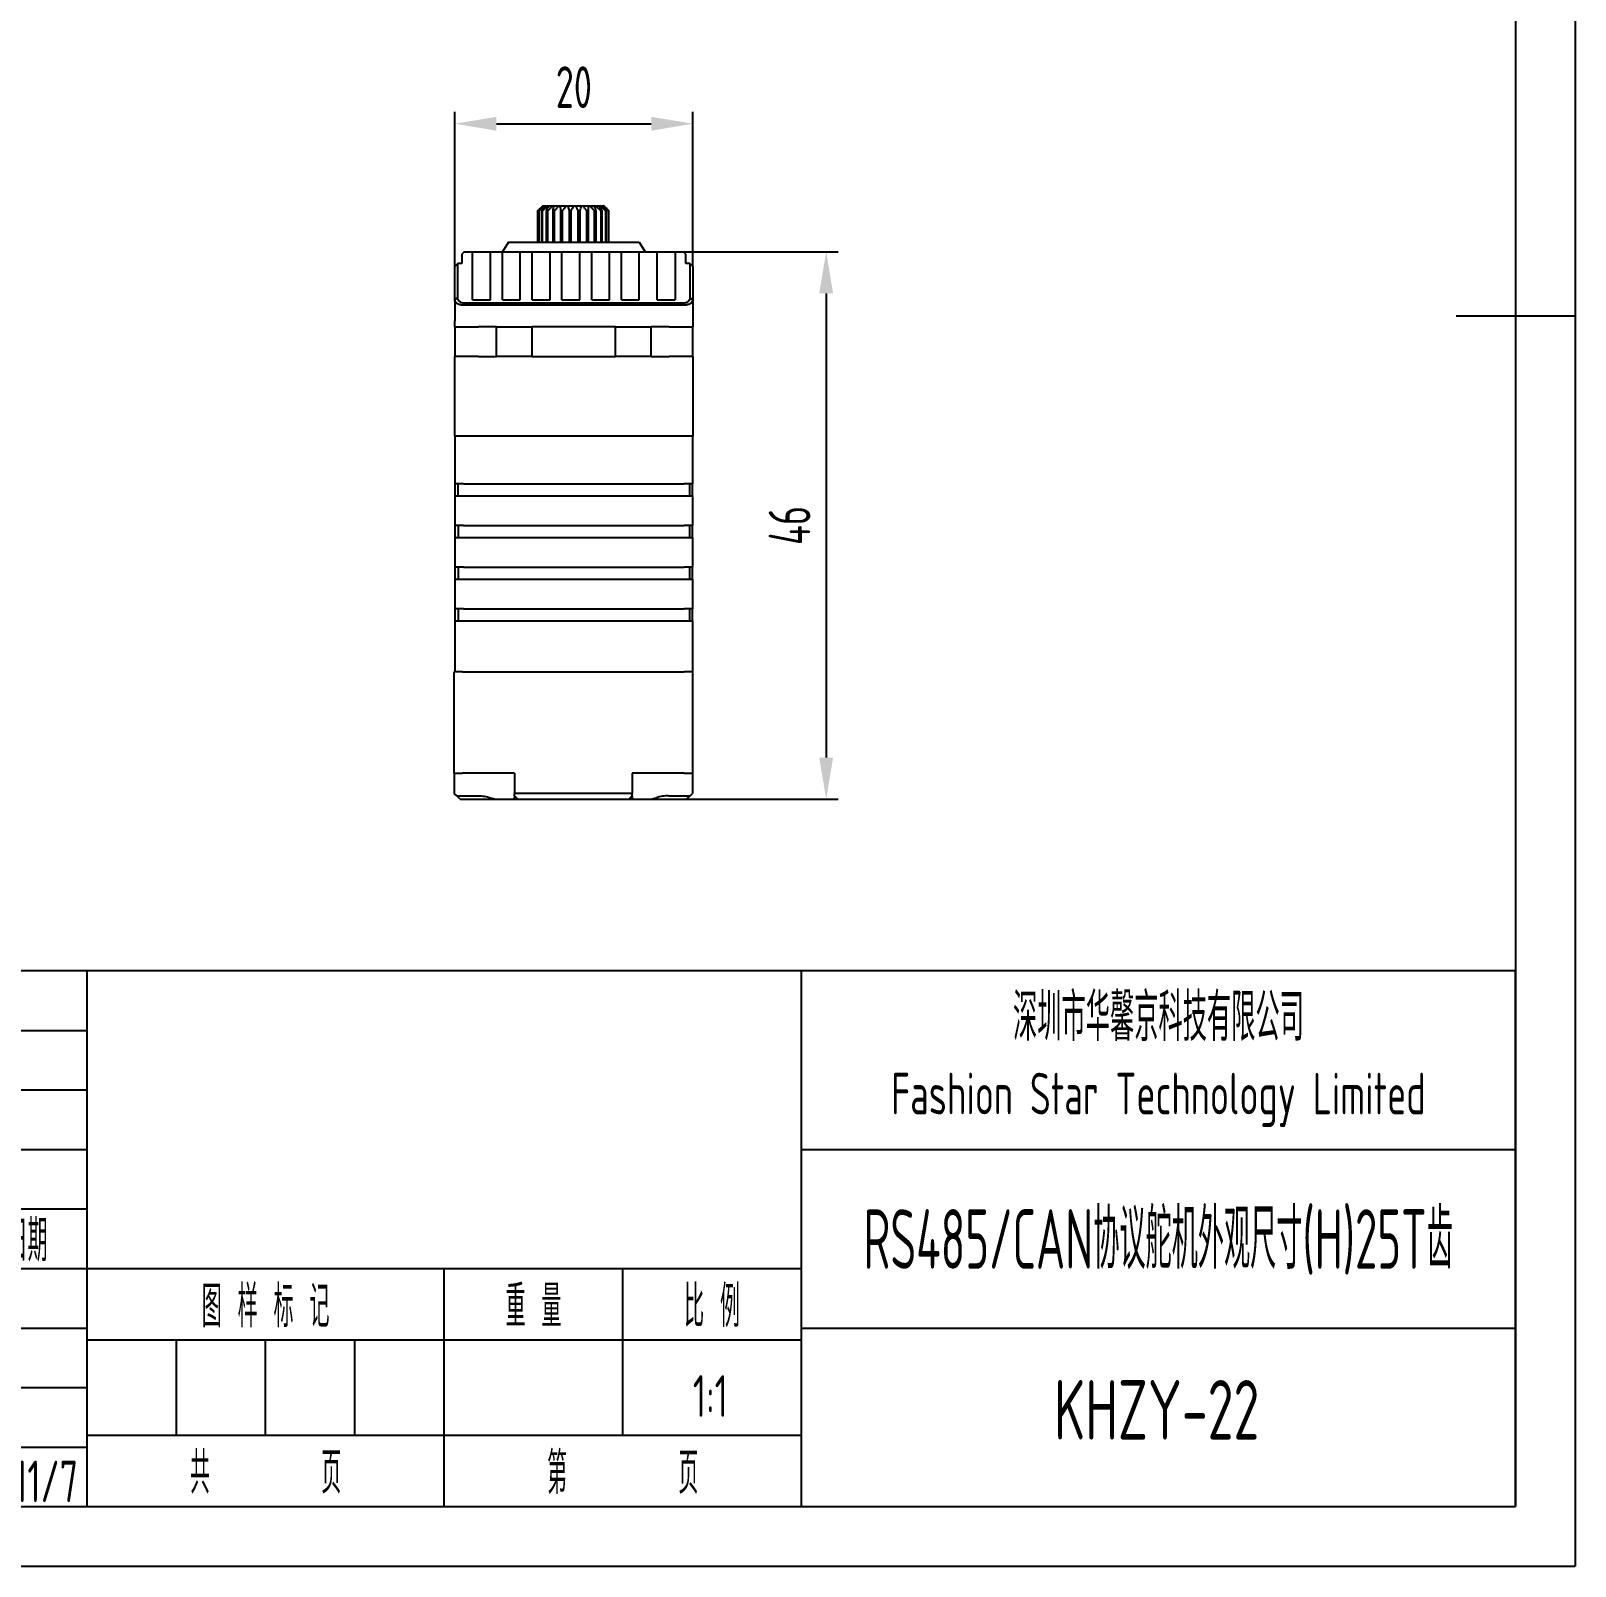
# Model space of a CAD drawing. Header units: inches. Extents: x -25 to 272, y -5 to 205.
# Drawn here: x 142.3 to 272, y -5 to 124 of the extents above; entities that cross this region are included whole.
import ezdxf
from ezdxf.enums import TextEntityAlignment as Align

# ---------------------------------------------------------------- set-up
doc = ezdxf.new("R2010")
doc.units = ezdxf.units.IN
doc.header["$MEASUREMENT"] = 0
for name, color, linetype in [('1轮廓实线层', 7, 'Continuous'), ('2细线层', 4, 'Continuous'), ('6文字层', 3, 'Continuous'), ('7标注层', 4, 'Continuous'), ('图框层', 7, 'Continuous')]:
    doc.layers.add(name, color=color, linetype=linetype)
doc.styles.add('PC_TEXTSTYLE', font='ISOCP.SHX', dxfattribs={"width": 0.707, "bigfont": 'GBCBIG.SHX'})
doc.styles.add('PC_TEXTSTYLE4', font='ISOCP.SHX', dxfattribs={"width": 0.707, "bigfont": 'GBCBIG.SHX'})
doc.dimstyles.new('GB_LINEAR', dxfattribs={"dimtxt": 3.5, "dimasz": 3.5, "dimexe": 1, "dimexo": 0, "dimgap": 1.5, "dimtad": 1, "dimdsep": 46, "dimtxsty": 'PC_TEXTSTYLE', "dimcen": 0, "dimclrd": 256, "dimclrt": 3, "dimadec": 0, "dimazin": 2, "dimtp": 0.1, "dimtm": 0.1, "dimtfac": 0.71, "dimtdec": 3, "dimtmove": 0, "dimatfit": 3, "dimfxl": 1, "dimtfill": 1, "dimarcsym": 0})

# ---------------------------------------------------------------- blocks, each defined once
blk = doc.blocks.new('ZwmFrameMain_A4^_^无分区图框^_^landscape')
at = {"layer": '1轮廓实线层'}
for p, q in [((267, 200), (267, 0)), ((272, 100), (262, 100)), ((0, 0), (267, 0))]:
    blk.add_line(p, q, dxfattribs=at)
at = {"layer": '2细线层'}
for p in [(272, 205), (-25, -5)]:
    blk.add_line(p, (272, -5), dxfattribs=at)
blk = doc.blocks.new('ZwmFrameMain_标题栏1')
at = {"layer": '1轮廓实线层'}
for p, q in [((0, 45), (-180, 45)), ((-120, 0), (-120, 45)), ((0, 0), (0, 45)), ((-60, 30), (0, 30)), ((-180, 20), (-60, 20)), ((-60, 15), (0, 15)), ((-180, 0), (0, 0))]:
    blk.add_line(p, q, dxfattribs=at)
at = {"layer": '1轮廓实线层', "color": 7}
for p, q in [((-60, 0), (-60, 45)), ((-180, 25), (-120, 25))]:
    blk.add_line(p, q, dxfattribs=at)
at = {"layer": '2细线层'}
for p, q in [((-180, 40), (-120, 40)), ((-180, 35), (-120, 35)), ((-180, 30), (-120, 30)), ((-90, 0), (-90, 20)), ((-75, 6), (-75, 20)), ((-180, 15), (-120, 15)), ((-120, 14), (-60, 14)), ((-112.5, 6), (-112.5, 14)), ((-105, 6), (-105, 14)), ((-97.5, 6), (-97.5, 14)), ((-180, 10), (-120, 10)), ((-120, 6), (-60, 6)), ((-180, 5), (-120, 5))]:
    blk.add_line(p, q, dxfattribs=at)
at = {"layer": '6文字层', "style": 'PC_TEXTSTYLE', "width": 0.667}
for s, p in [(' 日期 ', (-125, 22.5)), (' 图 样 标 记 ', (-105, 17)), (' 重 量 ', (-82.5, 17)), (' 比 例 ', (-67.5, 17)), ('共       页', (-105, 3)), ('第       页', (-75, 3))]:
    blk.add_text(s, height=3.5, dxfattribs=at).set_placement(p, align=Align.MIDDLE)
at = {"layer": '6文字层', "style": 'PC_TEXTSTYLE', "flags": 8}
for tag, height, width, p, p2 in [('企业名称', 5, 3.445461, (-54.29, 34.82), (-5.27, 34.82)), ('产品名称或材料标记', 7, 1.034456, (-113.46, 28.64), (-66.42, 28.64)), ('图样名称', 5, 3.480264, (-54.79, 19.98), (-5.27, 19.98)), ('标准化', 3.5, 1.756036, (-133.83, 15.37), (-120.75, 15.37)), ('重量', 3.5, 2.448074, (-88.46, 7.54), (-76.55, 7.54)), ('比例', 3.5, 2.367734, (-73.35, 7.54), (-61.93, 7.54)), ('图样代号', 5, 3.489916, (-54.79, 5.63), (-5.52, 5.63)), ('审核', 3.5, 2.723972, (-163.99, 5.37), (-150.63, 5.37)), ('共几页', 3.5, 0.953151, (-108.58, 1.48), (-101.56, 1.48)), ('工艺', 3.5, 2.851598, (-164.21, 0.37), (-150.89, 0.37)), ('日期', 3.5, 2.733185, (-133.83, 0.37), (-120.75, 0.37))]:
    blk.add_attdef(tag, text='', height=height, dxfattribs=dict(at, width=width)).set_placement(p, p2, align=Align.FIT)
at = {"layer": '6文字层', "style": 'PC_TEXTSTYLE', "width": 9.901758, "flags": 8}
blk.add_attdef('设计', text='', height=3.5, rotation=359.5768, dxfattribs=at).set_placement((-164.23, 15.37), (-150.37, 15.27), align=Align.FIT)
at = {"layer": '6文字层', "color": 3, "style": 'PC_TEXTSTYLE', "width": 0.96618, "flags": 8}
blk.add_attdef('第几页', text='', height=3.5, dxfattribs=at).set_placement((-78.29, 1.5), (-71.16, 1.5), align=Align.FIT)
at = {"layer": '6文字层', "color": 0, "style": 'PC_TEXTSTYLE', "width": 0.715273, "flags": 8}
blk.add_attdef('图纸张数', text='', height=3.5, dxfattribs=at).set_placement((-2.66, -3.87), (4.46, -3.87), align=Align.FIT)
blk = doc.blocks.new('*D11')
at = {"layer": '7标注层', "color": 0, "lineweight": -2}
for p, q in [((177.89, 104.17), (177.89, 117.17)), ((197.89, 104.17), (197.89, 117.17))]:
    blk.add_line(p, q, dxfattribs=at)
at = {"layer": '7标注层', "lineweight": -2}
blk.add_line((181.39, 116.17), (194.39, 116.17), dxfattribs=at)
at = {"layer": '7标注层'}
for points in [[(181.39, 116.75), (181.39, 115.58), (177.89, 116.17)], [(194.39, 115.58), (194.39, 116.75), (197.89, 116.17)]]:
    blk.add_solid(points, dxfattribs=at)
at = {"layer": 'Defpoints', "color": 0}
for p in [(197.89, 116.17), (177.89, 104.17), (197.89, 104.17)]:
    blk.add_point(p, dxfattribs=at)
at = {"layer": '7标注层', "color": 3, "insert": (187.89, 119.24), "char_height": 3.5, "attachment_point": 5, "style": 'PC_TEXTSTYLE', "bg_fill": 3, "box_fill_scale": 1.25, "bg_fill_color": 257, "bg_fill_transparency": 0}
blk.add_mtext('20', dxfattribs=at)
blk = doc.blocks.new('*D12')
at = {"layer": '7标注层', "color": 0, "lineweight": -2}
for p, q in [((197.09, 105.42), (210.09, 105.42)), ((197.35, 59.42), (210.09, 59.42))]:
    blk.add_line(p, q, dxfattribs=at)
at = {"layer": '7标注层', "lineweight": -2}
blk.add_line((209.09, 101.92), (209.09, 62.92), dxfattribs=at)
at = {"layer": '7标注层'}
for points in [[(209.67, 101.92), (208.5, 101.92), (209.09, 105.42)], [(208.5, 62.92), (209.67, 62.92), (209.09, 59.42)]]:
    blk.add_solid(points, dxfattribs=at)
at = {"layer": 'Defpoints', "color": 0}
for p in [(197.09, 105.42), (197.35, 59.42), (209.09, 59.42)]:
    blk.add_point(p, dxfattribs=at)
at = {"layer": '7标注层', "color": 3, "insert": (206.01, 82.42), "char_height": 3.5, "attachment_point": 5, "rotation": 90, "style": 'PC_TEXTSTYLE', "bg_fill": 3, "box_fill_scale": 1.25, "bg_fill_color": 257, "bg_fill_transparency": 0}
blk.add_mtext('46', dxfattribs=at)

msp = doc.modelspace()

# ---------------------------------------------------------------- linework, layer by layer
at = {"color": 7, "linetype": 'Continuous', "lineweight": 25}
for p, q in [((185.278, 109.267), (184.878, 108.867)), ((185.264, 109.246), (185.286, 109.267)), ((185.278, 109.267), (185.286, 109.267)), ((185.286, 109.267), (185.297, 109.267)), ((185.297, 109.267), (185.417, 109.267)), ((185.417, 109.267), (185.453, 109.267)), ((185.453, 109.267), (185.701, 109.267)), ((185.761, 109.268), (185.753, 109.246)), ((185.76, 109.267), (186.12, 109.267)), ((185.761, 109.267), (185.761, 109.272)), ((186.12, 109.267), (186.199, 109.267)), ((186.199, 109.267), (186.648, 109.267)), ((186.648, 109.267), (186.741, 109.267)), ((186.741, 109.267), (187.25, 109.267)), ((187.25, 109.267), (187.353, 109.267)), ((187.353, 109.267), (187.891, 109.267)), ((187.891, 109.267), (187.995, 109.267)), ((187.995, 109.267), (188.528, 109.267)), ((188.528, 109.267), (188.629, 109.267)), ((188.629, 109.267), (189.123, 109.267)), ((189.123, 109.267), (189.213, 109.267)), ((189.213, 109.267), (189.638, 109.267)), ((189.641, 109.246), (189.638, 109.267)), ((189.712, 109.267), (190.041, 109.267)), ((190.041, 109.267), (190.093, 109.267)), ((190.093, 109.267), (190.305, 109.267)), ((190.305, 109.267), (190.334, 109.267)), ((190.334, 109.267), (190.358, 109.246)), ((190.334, 109.267), (190.415, 109.267)), ((190.415, 109.267), (190.418, 109.267)), ((190.436, 109.25), (190.418, 109.267)), ((184.878, 106.217), (184.878, 108.867)), ((184.934, 108.867), (184.975, 108.867)), ((184.934, 108.867), (184.934, 106.217)), ((184.975, 106.217), (184.975, 108.867)), ((185.168, 108.867), (185.253, 108.867)), ((185.168, 108.867), (185.168, 106.217)), ((185.253, 106.217), (185.253, 108.867)), ((185.571, 108.867), (185.693, 108.867)), ((185.571, 108.867), (185.571, 106.217)), ((185.693, 106.217), (185.693, 108.867)), ((186.117, 108.867), (186.269, 108.867)), ((186.117, 108.867), (186.117, 106.217)), ((186.269, 106.217), (186.269, 108.867)), ((186.771, 108.867), (186.945, 108.867)), ((186.771, 108.867), (186.771, 106.217)), ((186.945, 106.217), (186.945, 108.867)), ((187.494, 108.867), (187.677, 108.867)), ((187.494, 108.867), (187.494, 106.217)), ((187.677, 106.217), (187.677, 108.867)), ((188.238, 108.867), (188.419, 108.867)), ((188.238, 108.867), (188.238, 106.217)), ((188.419, 106.217), (188.419, 108.867)), ((188.958, 108.867), (189.126, 108.867)), ((188.958, 108.867), (188.958, 106.217)), ((189.126, 106.217), (189.126, 108.867)), ((189.608, 108.867), (189.753, 108.867)), ((189.608, 108.867), (189.608, 106.217)), ((189.753, 106.217), (189.753, 108.867)), ((190.148, 108.867), (190.26, 108.867)), ((190.148, 108.867), (190.148, 106.217)), ((190.26, 106.217), (190.26, 108.867)), ((190.543, 108.867), (190.615, 108.867)), ((190.543, 108.867), (190.543, 106.217)), ((190.615, 106.217), (190.615, 108.867)), ((190.769, 108.867), (190.797, 108.867)), ((190.769, 108.867), (190.769, 106.217)), ((190.797, 106.217), (190.797, 108.867)), ((190.811, 108.867), (190.811, 106.217)), ((178.688, 105.417), (178.488, 105.217)), ((178.488, 105.217), (178.488, 104.417)), ((178.688, 105.417), (179.388, 105.417)), ((179.388, 101.381), (179.388, 105.417)), ((179.388, 105.417), (180.888, 105.417)), ((180.888, 101.381), (180.888, 105.417)), ((180.888, 105.417), (181.888, 105.417)), ((182.388, 106.217), (181.888, 105.417)), ((181.888, 101.381), (181.888, 105.417)), ((181.888, 105.417), (183.388, 105.417)), ((182.388, 106.217), (193.388, 106.217)), ((183.388, 101.381), (183.388, 105.417)), ((183.388, 105.417), (184.388, 105.417)), ((184.388, 101.381), (184.388, 105.417)), ((184.388, 105.417), (185.888, 105.417)), ((185.888, 101.381), (185.888, 105.417)), ((185.888, 105.417), (186.888, 105.417)), ((186.888, 101.381), (186.888, 105.417)), ((186.888, 105.417), (188.388, 105.417)), ((188.388, 101.381), (188.388, 105.417)), ((188.388, 105.417), (189.388, 105.417)), ((189.388, 101.381), (189.388, 105.417)), ((189.388, 105.417), (190.888, 105.417)), ((190.888, 101.381), (190.888, 105.417)), ((190.888, 105.417), (191.888, 105.417)), ((191.888, 101.381), (191.888, 105.417)), ((191.888, 105.417), (193.388, 105.417)), ((193.388, 106.217), (193.888, 105.417)), ((193.388, 101.381), (193.388, 105.417)), ((193.388, 105.417), (194.888, 105.417)), ((194.888, 101.381), (194.888, 105.417)), ((194.888, 105.417), (196.388, 105.417)), ((196.388, 105.417), (196.388, 101.381)), ((196.388, 105.417), (197.088, 105.417)), ((197.288, 105.217), (197.088, 105.417)), ((197.288, 104.417), (197.288, 105.217)), ((178.138, 104.417), (177.888, 104.167)), ((177.888, 101.388), (177.888, 104.167)), ((178.138, 101.563), (178.138, 104.417)), ((178.488, 104.417), (178.138, 104.417)), ((197.638, 104.417), (197.288, 104.417)), ((197.638, 104.417), (197.638, 101.563)), ((197.888, 104.167), (197.638, 104.417)), ((197.888, 104.167), (197.888, 101.388)), ((177.888, 101.388), (178.138, 101.563)), ((177.888, 101.388), (177.888, 99.617)), ((179.388, 101.388), (180.888, 101.388)), ((179.388, 101.381), (180.888, 101.381)), ((181.888, 101.388), (183.388, 101.388)), ((181.888, 101.381), (183.388, 101.381)), ((184.388, 101.388), (185.888, 101.388)), ((184.388, 101.381), (185.888, 101.381)), ((186.888, 101.388), (188.388, 101.388)), ((186.888, 101.381), (188.388, 101.381)), ((189.388, 101.388), (190.888, 101.388)), ((189.388, 101.381), (190.888, 101.381)), ((191.888, 101.388), (193.388, 101.388)), ((191.888, 101.381), (193.388, 101.381)), ((194.888, 101.388), (196.388, 101.388)), ((194.888, 101.381), (196.388, 101.381)), ((197.888, 101.388), (197.638, 101.563)), ((197.888, 101.388), (197.888, 99.617)), ((197.188, 101.104), (178.588, 101.104)), ((197.188, 100.929), (178.588, 100.929)), ((177.888, 99.117), (177.888, 99.617)), ((177.888, 99.117), (177.888, 96.617)), ((177.888, 99.117), (179.888, 99.117)), ((181.388, 99.117), (179.888, 99.117)), ((181.388, 96.617), (181.388, 99.117)), ((181.388, 99.117), (182.888, 99.117)), ((182.888, 99.117), (184.388, 99.117)), ((184.388, 96.617), (184.388, 99.117)), ((191.388, 99.117), (184.388, 99.117)), ((191.388, 96.617), (191.388, 99.117)), ((191.388, 99.117), (192.888, 99.117)), ((192.888, 99.117), (194.388, 99.117)), ((194.388, 96.617), (194.388, 99.117)), ((195.888, 99.117), (194.388, 99.117)), ((195.888, 99.117), (197.888, 99.117)), ((197.888, 99.617), (197.888, 99.117)), ((197.888, 96.617), (197.888, 99.117)), ((179.888, 96.617), (177.888, 96.617)), ((177.888, 89.917), (177.888, 96.617)), ((179.888, 96.617), (181.388, 96.617)), ((182.888, 96.617), (181.388, 96.617)), ((184.388, 96.617), (182.888, 96.617)), ((184.388, 96.617), (191.388, 96.617)), ((192.888, 96.617), (191.388, 96.617)), ((194.388, 96.617), (192.888, 96.617)), ((194.388, 96.617), (195.888, 96.617)), ((197.888, 96.617), (195.888, 96.617)), ((197.888, 96.617), (197.888, 89.917)), ((178.588, 89.917), (177.888, 89.917)), ((177.928, 85.917), (177.928, 89.917)), ((197.188, 89.917), (178.588, 89.917)), ((197.148, 89.917), (178.628, 89.917)), ((197.888, 89.917), (197.188, 89.917)), ((197.848, 89.917), (197.848, 85.917)), ((178.628, 85.917), (177.928, 85.917)), ((177.928, 84.917), (177.928, 85.917)), ((178.178, 84.917), (178.178, 85.917)), ((178.628, 85.917), (197.148, 85.917)), ((197.848, 85.917), (197.148, 85.917)), ((197.598, 85.917), (197.598, 84.917)), ((197.848, 84.917), (197.848, 85.917)), ((177.928, 82.417), (177.928, 84.917)), ((177.928, 84.917), (178.628, 84.917)), ((178.628, 84.917), (197.148, 84.917)), ((197.148, 84.917), (197.848, 84.917)), ((197.848, 84.917), (197.848, 82.417)), ((178.628, 82.417), (177.928, 82.417)), ((177.928, 81.417), (177.928, 82.417)), ((178.178, 82.417), (178.178, 81.417)), ((178.628, 82.417), (197.148, 82.417)), ((197.848, 82.417), (197.148, 82.417)), ((197.598, 82.417), (197.598, 81.417)), ((197.848, 81.417), (197.848, 82.417)), ((177.928, 78.917), (177.928, 81.417)), ((177.928, 81.417), (178.628, 81.417)), ((178.628, 81.417), (197.148, 81.417)), ((197.148, 81.417), (197.848, 81.417)), ((197.848, 81.417), (197.848, 78.917)), ((178.628, 78.917), (177.928, 78.917)), ((177.928, 77.917), (177.928, 78.917)), ((177.928, 75.417), (177.928, 77.917)), ((177.928, 77.917), (178.628, 77.917)), ((178.178, 78.917), (178.178, 77.917)), ((178.628, 78.917), (197.148, 78.917)), ((178.628, 77.917), (197.148, 77.917)), ((197.848, 78.917), (197.148, 78.917)), ((197.148, 77.917), (197.848, 77.917)), ((197.598, 78.917), (197.598, 77.917)), ((197.848, 77.917), (197.848, 78.917)), ((197.848, 77.917), (197.848, 75.417)), ((178.628, 75.417), (177.928, 75.417)), ((177.928, 74.417), (177.928, 75.417)), ((178.178, 75.417), (178.178, 74.417)), ((178.628, 75.417), (197.148, 75.417)), ((197.848, 75.417), (197.148, 75.417)), ((197.598, 75.417), (197.598, 74.417)), ((197.848, 74.417), (197.848, 75.417)), ((177.928, 70.117), (177.928, 74.417)), ((177.928, 74.417), (178.628, 74.417)), ((178.628, 74.417), (197.148, 74.417)), ((197.148, 74.417), (197.848, 74.417)), ((197.848, 74.417), (197.848, 70.117)), ((177.848, 61.617), (177.848, 70.117)), ((178.548, 70.117), (177.848, 70.117)), ((178.548, 70.117), (197.148, 70.117)), ((178.628, 70.117), (197.148, 70.117)), ((197.848, 70.117), (197.148, 70.117)), ((197.848, 70.117), (197.848, 61.617)), ((177.848, 61.617), (178.548, 61.617)), ((177.848, 61.617), (177.848, 59.917)), ((182.898, 61.617), (178.548, 61.617)), ((182.898, 61.617), (182.898, 59.917)), ((197.148, 61.617), (192.798, 61.617)), ((192.798, 61.617), (192.798, 59.917)), ((197.148, 61.617), (197.848, 61.617)), ((197.848, 61.617), (197.848, 59.917)), ((178.048, 59.717), (177.848, 59.917)), ((178.048, 59.717), (179.848, 59.717)), ((178.348, 59.417), (178.048, 59.717)), ((182.898, 59.717), (182.898, 59.917)), ((192.798, 59.917), (182.898, 59.917)), ((182.898, 59.717), (183.198, 59.417)), ((192.498, 59.417), (192.798, 59.717)), ((192.798, 59.717), (192.798, 59.917)), ((195.848, 59.717), (197.648, 59.717)), ((197.648, 59.717), (197.348, 59.417)), ((197.648, 59.717), (197.848, 59.917)), ((178.348, 59.417), (179.848, 59.417)), ((180.898, 59.541), (181.336, 59.417)), ((181.336, 59.417), (182.85, 59.417)), ((182.85, 59.417), (182.898, 59.541)), ((183.198, 59.417), (192.498, 59.417)), ((192.798, 59.541), (192.847, 59.417)), ((192.847, 59.417), (194.36, 59.417)), ((194.36, 59.417), (194.798, 59.541)), ((195.848, 59.417), (197.348, 59.417))]:
    msp.add_line(p, q, dxfattribs=at)
for points, knots in [([(184.878, 108.867), (184.951, 108.94), (185.079, 109.067), (185.209, 109.192), (185.264, 109.246)], [0, 0, 0, 0, 0.5708602, 1, 1, 1, 1]), ([(185.278, 109.246), (185.215, 109.177), (185.099, 109.052), (184.986, 108.924), (184.934, 108.867)], [0, 0, 0, 0, 0.549139, 1, 1, 1, 1]), ([(184.975, 108.867), (185.054, 108.94), (185.192, 109.067), (185.332, 109.192), (185.392, 109.246)], [0, 0, 0, 0, 0.5708602, 1, 1, 1, 1]), ([(185.44, 109.246), (185.39, 109.177), (185.299, 109.052), (185.209, 108.924), (185.168, 108.867)], [0, 0, 0, 0, 0.549139, 1, 1, 1, 1]), ([(185.253, 108.867), (185.333, 108.94), (185.473, 109.067), (185.614, 109.192), (185.675, 109.246)], [0, 0, 0, 0, 0.5708602, 1, 1, 1, 1]), ([(185.297, 109.267), (185.294, 109.263), (185.288, 109.257), (185.281, 109.249), (185.278, 109.246)], [0, 0, 0, 0, 0.5472243, 1, 1, 1, 1]), ([(185.392, 109.246), (185.397, 109.25), (185.406, 109.258), (185.414, 109.264), (185.417, 109.267)], [0, 0, 0, 0, 0.569364, 1, 1, 1, 1]), ([(185.453, 109.267), (185.451, 109.263), (185.448, 109.257), (185.442, 109.249), (185.44, 109.246)], [0, 0, 0, 0, 0.5472243, 1, 1, 1, 1]), ([(185.753, 109.246), (185.72, 109.177), (185.659, 109.052), (185.598, 108.924), (185.571, 108.867)], [0, 0, 0, 0, 0.549139, 1, 1, 1, 1]), ([(185.675, 109.246), (185.68, 109.25), (185.688, 109.258), (185.697, 109.264), (185.701, 109.267)], [0, 0, 0, 0, 0.569364, 1, 1, 1, 1]), ([(185.693, 108.867), (185.769, 108.94), (185.902, 109.067), (186.036, 109.192), (186.094, 109.246)], [0, 0, 0, 0, 0.5708602, 1, 1, 1, 1]), ([(186.094, 109.246), (186.099, 109.25), (186.107, 109.258), (186.116, 109.264), (186.12, 109.267)], [0, 0, 0, 0, 0.569364, 1, 1, 1, 1]), ([(186.198, 109.246), (186.183, 109.177), (186.156, 109.052), (186.129, 108.924), (186.117, 108.867)], [0, 0, 0, 0, 0.549139, 1, 1, 1, 1]), ([(186.199, 109.253), (186.199, 109.252), (186.199, 109.25), (186.199, 109.247), (186.198, 109.246)], [0, 0, 0, 0, 0.55978446, 1, 1, 1, 1]), ([(186.199, 109.267), (186.199, 109.265), (186.2, 109.26), (186.2, 109.255), (186.199, 109.253)], [0, 0, 0, 0, 0.5532956, 1, 1, 1, 1]), ([(186.269, 108.867), (186.336, 108.94), (186.454, 109.067), (186.572, 109.192), (186.623, 109.246)], [0, 0, 0, 0, 0.5708602, 1, 1, 1, 1]), ([(186.623, 109.246), (186.627, 109.25), (186.635, 109.258), (186.644, 109.264), (186.648, 109.267)], [0, 0, 0, 0, 0.569364, 1, 1, 1, 1]), ([(186.741, 109.267), (186.743, 109.263), (186.746, 109.257), (186.747, 109.249), (186.747, 109.246)], [0, 0, 0, 0, 0.5472243, 1, 1, 1, 1]), ([(186.747, 109.246), (186.751, 109.177), (186.76, 109.052), (186.768, 108.924), (186.771, 108.867)], [0, 0, 0, 0, 0.549139, 1, 1, 1, 1]), ([(186.945, 108.867), (186.998, 108.94), (187.093, 109.067), (187.188, 109.192), (187.229, 109.246)], [0, 0, 0, 0, 0.5708602, 1, 1, 1, 1]), ([(187.229, 109.246), (187.233, 109.25), (187.239, 109.258), (187.247, 109.264), (187.25, 109.267)], [0, 0, 0, 0, 0.56936402, 1, 1, 1, 1]), ([(187.353, 109.267), (187.355, 109.263), (187.361, 109.257), (187.364, 109.249), (187.365, 109.246)], [0, 0, 0, 0, 0.5472243, 1, 1, 1, 1]), ([(187.365, 109.246), (187.389, 109.177), (187.432, 109.052), (187.474, 108.924), (187.494, 108.867)], [0, 0, 0, 0, 0.54913905, 1, 1, 1, 1]), ([(187.677, 108.867), (187.714, 108.94), (187.78, 109.067), (187.846, 109.192), (187.875, 109.246)], [0, 0, 0, 0, 0.5708602, 1, 1, 1, 1]), ([(187.875, 109.246), (187.877, 109.25), (187.881, 109.258), (187.888, 109.264), (187.891, 109.267)], [0, 0, 0, 0, 0.569364, 1, 1, 1, 1]), ([(187.995, 109.267), (187.999, 109.263), (188.006, 109.257), (188.011, 109.249), (188.013, 109.246)], [0, 0, 0, 0, 0.5472243, 1, 1, 1, 1]), ([(188.013, 109.246), (188.054, 109.177), (188.13, 109.052), (188.205, 108.924), (188.238, 108.867)], [0, 0, 0, 0, 0.549139, 1, 1, 1, 1]), ([(188.419, 108.867), (188.438, 108.94), (188.471, 109.067), (188.504, 109.192), (188.518, 109.246)], [0, 0, 0, 0, 0.5708602, 1, 1, 1, 1]), ([(188.518, 109.246), (188.519, 109.25), (188.522, 109.258), (188.526, 109.264), (188.528, 109.267)], [0, 0, 0, 0, 0.569364, 1, 1, 1, 1]), ([(188.629, 109.267), (188.633, 109.263), (188.642, 109.257), (188.648, 109.249), (188.651, 109.246)], [0, 0, 0, 0, 0.5472243, 1, 1, 1, 1]), ([(188.651, 109.246), (188.707, 109.177), (188.81, 109.052), (188.912, 108.924), (188.958, 108.867)], [0, 0, 0, 0, 0.549139, 1, 1, 1, 1]), ([(189.119, 109.246), (189.119, 109.247), (189.119, 109.25), (189.12, 109.252), (189.12, 109.253)], [0, 0, 0, 0, 0.56152337, 1, 1, 1, 1]), ([(189.126, 108.867), (189.125, 108.94), (189.123, 109.067), (189.12, 109.192), (189.119, 109.246)], [0, 0, 0, 0, 0.5708602, 1, 1, 1, 1]), ([(189.12, 109.253), (189.12, 109.256), (189.121, 109.261), (189.123, 109.265), (189.123, 109.267)], [0, 0, 0, 0, 0.56756475, 1, 1, 1, 1]), ([(189.213, 109.267), (189.218, 109.263), (189.227, 109.257), (189.235, 109.249), (189.238, 109.246)], [0, 0, 0, 0, 0.5472243, 1, 1, 1, 1]), ([(189.238, 109.246), (189.306, 109.177), (189.43, 109.052), (189.553, 108.924), (189.608, 108.867)], [0, 0, 0, 0, 0.549139, 1, 1, 1, 1]), ([(189.753, 108.867), (189.732, 108.94), (189.695, 109.067), (189.657, 109.192), (189.641, 109.246)], [0, 0, 0, 0, 0.5708602, 1, 1, 1, 1]), ([(189.712, 109.267), (189.717, 109.263), (189.726, 109.257), (189.735, 109.249), (189.738, 109.246)], [0, 0, 0, 0, 0.5472243, 1, 1, 1, 1]), ([(189.738, 109.246), (189.814, 109.177), (189.951, 109.052), (190.087, 108.924), (190.148, 108.867)], [0, 0, 0, 0, 0.549139, 1, 1, 1, 1]), ([(190.05, 109.246), (190.048, 109.25), (190.044, 109.258), (190.041, 109.264), (190.041, 109.267)], [0, 0, 0, 0, 0.569364, 1, 1, 1, 1]), ([(190.26, 108.867), (190.22, 108.94), (190.15, 109.067), (190.08, 109.192), (190.05, 109.246)], [0, 0, 0, 0, 0.57086019, 1, 1, 1, 1]), ([(190.093, 109.267), (190.098, 109.263), (190.107, 109.257), (190.116, 109.249), (190.12, 109.246)], [0, 0, 0, 0, 0.5472243, 1, 1, 1, 1]), ([(190.12, 109.246), (190.198, 109.177), (190.339, 109.052), (190.48, 108.924), (190.543, 108.867)], [0, 0, 0, 0, 0.549139, 1, 1, 1, 1]), ([(190.32, 109.246), (190.317, 109.25), (190.311, 109.258), (190.307, 109.264), (190.305, 109.267)], [0, 0, 0, 0, 0.569364, 1, 1, 1, 1]), ([(190.615, 108.867), (190.559, 108.94), (190.462, 109.067), (190.363, 109.192), (190.32, 109.246)], [0, 0, 0, 0, 0.5708602, 1, 1, 1, 1]), ([(190.358, 109.246), (190.434, 109.177), (190.571, 109.052), (190.707, 108.924), (190.769, 108.867)], [0, 0, 0, 0, 0.549139, 1, 1, 1, 1]), ([(190.435, 109.246), (190.431, 109.25), (190.424, 109.258), (190.418, 109.264), (190.415, 109.267)], [0, 0, 0, 0, 0.56936402, 1, 1, 1, 1]), ([(190.418, 109.267), (190.422, 109.263), (190.428, 109.257), (190.436, 109.249), (190.439, 109.246)], [0, 0, 0, 0, 0.5472243, 1, 1, 1, 1]), ([(190.615, 109.06), (190.581, 109.095), (190.521, 109.157), (190.462, 109.219), (190.435, 109.246)], [0, 0, 0, 0, 0.5656916, 1, 1, 1, 1]), ([(190.439, 109.246), (190.508, 109.177), (190.632, 109.052), (190.755, 108.924), (190.811, 108.867)], [0, 0, 0, 0, 0.54913905, 1, 1, 1, 1]), ([(190.797, 108.867), (190.762, 108.903), (190.702, 108.968), (190.641, 109.032), (190.615, 109.06)], [0, 0, 0, 0, 0.5652742, 1, 1, 1, 1]), ([(178.588, 100.929), (178.542, 100.931), (178.448, 100.934), (178.31, 100.964), (178.18, 101.011), (178.036, 101.095), (177.914, 101.222), (177.897, 101.333), (177.888, 101.388)], [0, 0, 0, 0, 0.1136413, 0.2338844, 0.362538, 0.5010815, 0.750662, 1, 1, 1, 1]), ([(178.588, 101.104), (178.561, 101.106), (178.508, 101.109), (178.428, 101.131), (178.352, 101.169), (178.254, 101.244), (178.16, 101.377), (178.146, 101.499), (178.138, 101.563)], [0, 0, 0, 0, 0.09317521, 0.18555298, 0.2948475, 0.41087272, 0.68626755, 1, 1, 1, 1]), ([(197.638, 101.563), (197.631, 101.499), (197.617, 101.377), (197.522, 101.244), (197.424, 101.169), (197.348, 101.131), (197.268, 101.109), (197.215, 101.106), (197.188, 101.104)], [0, 0, 0, 0, 0.3138495, 0.5894118, 0.705976, 0.8144242, 0.9069695, 1, 1, 1, 1]), ([(197.888, 101.388), (197.885, 101.353), (197.879, 101.298), (197.828, 101.191), (197.742, 101.096), (197.604, 101.015), (197.478, 100.967), (197.338, 100.935), (197.237, 100.931), (197.188, 100.929)], [0, 0, 0, 0, 0.1590384, 0.2499824, 0.4987155, 0.6303315, 0.7489707, 0.8781574, 1, 1, 1, 1]), ([(179.848, 59.717), (180.022, 59.709), (180.379, 59.692), (180.722, 59.593), (180.898, 59.541)], [0, 0, 0, 0, 0.4864693, 1, 1, 1, 1]), ([(182.898, 59.717), (182.898, 59.709), (182.898, 59.692), (182.898, 59.592), (182.898, 59.541)], [0, 0, 0, 0, 0.4999997, 1, 1, 1, 1]), ([(192.798, 59.717), (192.798, 59.709), (192.798, 59.692), (192.798, 59.593), (192.798, 59.541)], [0, 0, 0, 0, 0.4864693, 1, 1, 1, 1]), ([(195.848, 59.717), (195.67, 59.709), (195.313, 59.692), (194.97, 59.592), (194.798, 59.541)], [0, 0, 0, 0, 0.4999997, 1, 1, 1, 1]), ([(179.848, 59.417), (180.106, 59.417), (180.622, 59.417), (181.098, 59.417), (181.336, 59.417)], [0, 0, 0, 0, 0.4999996, 1, 1, 1, 1]), ([(182.85, 59.417), (182.951, 59.417), (183.153, 59.417), (183.183, 59.417), (183.198, 59.417)], [0, 0, 0, 0, 0.5000004, 1, 1, 1, 1]), ([(192.498, 59.417), (192.513, 59.417), (192.543, 59.417), (192.746, 59.417), (192.847, 59.417)], [0, 0, 0, 0, 0.4999996, 1, 1, 1, 1]), ([(194.36, 59.417), (194.598, 59.417), (195.074, 59.417), (195.59, 59.417), (195.848, 59.417)], [0, 0, 0, 0, 0.5000004, 1, 1, 1, 1])]:
    msp.add_open_spline(points, degree=3, knots=knots, dxfattribs=at)
for points in [[(185.701, 109.267), (185.71, 109.267), (185.728, 109.267), (185.748, 109.267), (185.761, 109.267), (185.761, 109.267), (185.761, 109.267)], [(189.638, 109.267), (189.64, 109.267), (189.643, 109.267), (189.66, 109.267), (189.684, 109.267), (189.702, 109.267), (189.712, 109.267)]]:
    msp.add_open_spline(points, degree=3, dxfattribs=at)

# ---------------------------------------------------------------- block references
at = {"layer": '图框层'}
msp.add_blockref('ZwmFrameMain_A4^_^无分区图框^_^landscape', (0, 0), dxfattribs=at)
ref = msp.add_blockref('ZwmFrameMain_标题栏1', (267, 0), dxfattribs=at)
ref.add_attrib('日期', '2023/11/7', dxfattribs={"layer": '6文字层', "height": 3.5, "style": 'PC_TEXTSTYLE', "width": 0.650093}).set_placement((133.165, 0.371), (146.248, 0.371), align=Align.FIT)
ref.add_attrib('图样名称', 'RS485/CAN协议舵机外观尺寸(H)25T齿', dxfattribs={"layer": '6文字层', "height": 5, "style": 'PC_TEXTSTYLE', "width": 0.577012}).set_placement((212.215, 19.978), (261.732, 19.978), align=Align.FIT)
ref.add_attrib('图样代号', 'KHZY-22', dxfattribs={"layer": '6文字层', "height": 5, "style": 'PC_TEXTSTYLE', "width": 0.707}).set_placement((236.85, 5.63), align=Align.CENTER)
ref.add_attrib('比例', '1:1', dxfattribs={"layer": '6文字层', "height": 3.5, "style": 'PC_TEXTSTYLE', "width": 0.707}).set_placement((199.359, 7.542), align=Align.CENTER)

# ---------------------------------------------------------------- texts
at = {"layer": '6文字层', "insert": (237, 37.5), "char_height": 3.5, "width": 60, "attachment_point": 5, "style": 'PC_TEXTSTYLE4'}
msp.add_mtext('{\\H1.142857x;深圳市华馨京科技有限公司}\\P\\pxsm1,qc;Fashion Star Technology Limited', dxfattribs=at)

# ---------------------------------------------------------------- next in the draw order: dimensions: what is measured, and where the dimension line sits
at = {"layer": '7标注层'}
dim = msp.add_linear_dim(base=(197.888, 116.167), p1=(177.888, 104.167), p2=(197.888, 104.167), dimstyle='GB_LINEAR', override={"dimscale": 1, "dimgap": 1.5, "dimtad": 1, "dimjust": 0, "dimdec": 2, "dimlfac": 1, "dimse1": 0, "dimse2": 0, "dimsd1": 0, "dimsd2": 0, "dimclrd": 256, "dimclre": 0, "dimtofl": 1, "dimtvp": 0.1}, dxfattribs=at)
dim.commit()
dim.dimension.update_dxf_attribs({"geometry": '*D11', "text_midpoint": (187.888, 119.243)})

# ---------------------------------------------------------------- next in the draw order: dimensions: what is measured, and where the dimension line sits
dim = msp.add_linear_dim(base=(209.088, 59.417), p1=(197.088, 105.417), p2=(197.348, 59.417), angle=90, dimstyle='GB_LINEAR', override={"dimscale": 1, "dimgap": 1.5, "dimtad": 1, "dimjust": 0, "dimdec": 2, "dimlfac": 1, "dimse1": 0, "dimse2": 0, "dimsd1": 0, "dimsd2": 0, "dimclrd": 256, "dimclre": 0, "dimtofl": 1, "dimtvp": 0.1}, dxfattribs=at)
dim.commit()
dim.dimension.update_dxf_attribs({"geometry": '*D12', "text_midpoint": (206.013, 82.417)})

doc.saveas('drawing.dxf')
